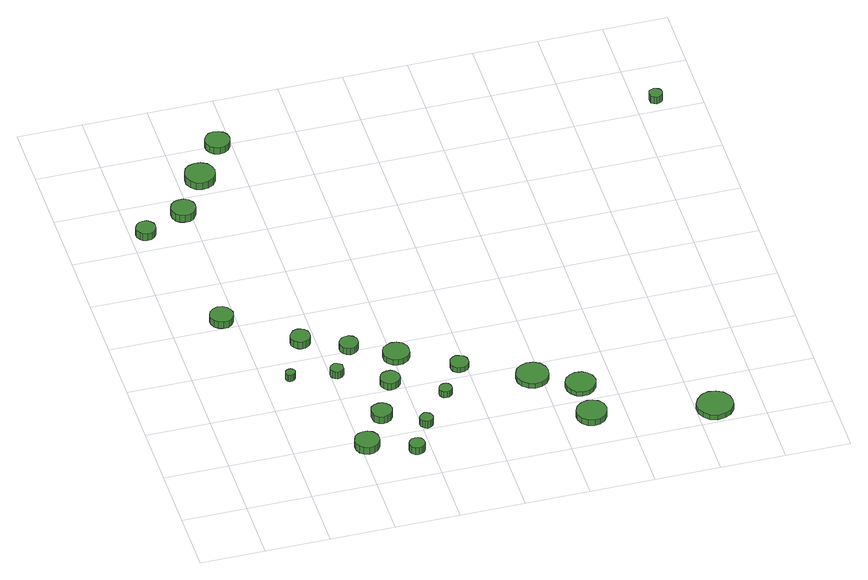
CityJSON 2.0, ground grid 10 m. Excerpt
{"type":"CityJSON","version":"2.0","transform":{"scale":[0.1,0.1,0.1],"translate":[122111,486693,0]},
"CityObjects":{
"tree1":{"type":"SolitaryVegetationObject","attributes":{"function":"something"},"geometry":[{"type":"MultiSurface","lod":"1","boundaries":[[[0,1,2,3,4,5,6,7,8,9,10,11,12,13,14]],[[15,16,17,18,19,20,21,22,23,24,25,26,27,28,29]],[[0,29,28,1]],[[1,28,27,2]],[[2,27,26,3]],[[3,26,25,4]],[[4,25,24,5]],[[5,24,23,6]],[[6,23,22,7]],[[7,22,21,8]],[[8,21,20,9]],[[9,20,19,10]],[[10,19,18,11]],[[11,18,17,12]],[[12,17,16,13]],[[13,16,15,14]],[[14,15,29,0]]]}]},
"tree2":{"type":"SolitaryVegetationObject","attributes":{"function":"something"},"geometry":[{"type":"MultiSurface","lod":"1","boundaries":[[[30,31,32,33,34,35,36,37,38,39,40,41,42,43,44]],[[45,46,47,48,49,50,51,52,53,54,55,56,57,58,59]],[[30,59,58,31]],[[31,58,57,32]],[[32,57,56,33]],[[33,56,55,34]],[[34,55,54,35]],[[35,54,53,36]],[[36,53,52,37]],[[37,52,51,38]],[[38,51,50,39]],[[39,50,49,40]],[[40,49,48,41]],[[41,48,47,42]],[[42,47,46,43]],[[43,46,45,44]],[[44,45,59,30]]]}]},
"tree3":{"type":"SolitaryVegetationObject","attributes":{"function":"something"},"geometry":[{"type":"MultiSurface","lod":"1","boundaries":[[[60,61,62,63,64,65,66,67,68,69,70,71,72,73,74]],[[75,76,77,78,79,80,81,82,83,84,85,86,87,88,89]],[[60,89,88,61]],[[61,88,87,62]],[[62,87,86,63]],[[63,86,85,64]],[[64,85,84,65]],[[65,84,83,66]],[[66,83,82,67]],[[67,82,81,68]],[[68,81,80,69]],[[69,80,79,70]],[[70,79,78,71]],[[71,78,77,72]],[[72,77,76,73]],[[73,76,75,74]],[[74,75,89,60]]]}]},
"tree4":{"type":"SolitaryVegetationObject","attributes":{"function":"something"},"geometry":[{"type":"MultiSurface","lod":"1","boundaries":[[[90,91,92,93,94,95,96,97,98,99,100,101,102,103,104]],[[105,106,107,108,109,110,111,112,113,114,115,116,117,118,119]],[[90,119,118,91]],[[91,118,117,92]],[[92,117,116,93]],[[93,116,115,94]],[[94,115,114,95]],[[95,114,113,96]],[[96,113,112,97]],[[97,112,111,98]],[[98,111,110,99]],[[99,110,109,100]],[[100,109,108,101]],[[101,108,107,102]],[[102,107,106,103]],[[103,106,105,104]],[[104,105,119,90]]]}]},
"tree5":{"type":"SolitaryVegetationObject","attributes":{"function":"something"},"geometry":[{"type":"MultiSurface","lod":"1","boundaries":[[[120,121,122,123,124,125,126,127,128,129,130,131,132,133,134]],[[135,136,137,138,139,140,141,142,143,144,145,146,147,148,149]],[[120,149,148,121]],[[121,148,147,122]],[[122,147,146,123]],[[123,146,145,124]],[[124,145,144,125]],[[125,144,143,126]],[[126,143,142,127]],[[127,142,141,128]],[[128,141,140,129]],[[129,140,139,130]],[[130,139,138,131]],[[131,138,137,132]],[[132,137,136,133]],[[133,136,135,134]],[[134,135,149,120]]]}]},
"tree6":{"type":"SolitaryVegetationObject","attributes":{"function":"something"},"geometry":[{"type":"MultiSurface","lod":"1","boundaries":[[[150,151,152,153,154,155,156,157,158,159,160,161,162,163,164]],[[165,166,167,168,169,170,171,172,173,174,175,176,177,178,179]],[[150,179,178,151]],[[151,178,177,152]],[[152,177,176,153]],[[153,176,175,154]],[[154,175,174,155]],[[155,174,173,156]],[[156,173,172,157]],[[157,172,171,158]],[[158,171,170,159]],[[159,170,169,160]],[[160,169,168,161]],[[161,168,167,162]],[[162,167,166,163]],[[163,166,165,164]],[[164,165,179,150]]]}]},
"tree7":{"type":"SolitaryVegetationObject","attributes":{"function":"something"},"geometry":[{"type":"MultiSurface","lod":"1","boundaries":[[[180,181,182,183,184,185,186,187,188,189,190,191,192,193,194]],[[195,196,197,198,199,200,201,202,203,204,205,206,207,208,209]],[[180,209,208,181]],[[181,208,207,182]],[[182,207,206,183]],[[183,206,205,184]],[[184,205,204,185]],[[185,204,203,186]],[[186,203,202,187]],[[187,202,201,188]],[[188,201,200,189]],[[189,200,199,190]],[[190,199,198,191]],[[191,198,197,192]],[[192,197,196,193]],[[193,196,195,194]],[[194,195,209,180]]]}]},
"tree8":{"type":"SolitaryVegetationObject","attributes":{"function":"something"},"geometry":[{"type":"MultiSurface","lod":"1","boundaries":[[[210,211,212,213,214,215,216,217,218,219,220,221,222,223,224]],[[225,226,227,228,229,230,231,232,233,234,235,236,237,238,239]],[[210,239,238,211]],[[211,238,237,212]],[[212,237,236,213]],[[213,236,235,214]],[[214,235,234,215]],[[215,234,233,216]],[[216,233,232,217]],[[217,232,231,218]],[[218,231,230,219]],[[219,230,229,220]],[[220,229,228,221]],[[221,228,227,222]],[[222,227,226,223]],[[223,226,225,224]],[[224,225,239,210]]]}]},
"tree9":{"type":"SolitaryVegetationObject","attributes":{"function":"something"},"geometry":[{"type":"MultiSurface","lod":"1","boundaries":[[[240,241,242,243,244,245,246,247,248,249,250,251,252,253,254]],[[255,256,257,258,259,260,261,262,263,264,265,266,267,268,269]],[[240,269,268,241]],[[241,268,267,242]],[[242,267,266,243]],[[243,266,265,244]],[[244,265,264,245]],[[245,264,263,246]],[[246,263,262,247]],[[247,262,261,248]],[[248,261,260,249]],[[249,260,259,250]],[[250,259,258,251]],[[251,258,257,252]],[[252,257,256,253]],[[253,256,255,254]],[[254,255,269,240]]]}]},
"tree10":{"type":"SolitaryVegetationObject","attributes":{"function":"something"},"geometry":[{"type":"MultiSurface","lod":"1","boundaries":[[[270,271,272,273,274,275,276,277,278,279,280,281,282,283,284]],[[285,286,287,288,289,290,291,292,293,294,295,296,297,298,299]],[[270,299,298,271]],[[271,298,297,272]],[[272,297,296,273]],[[273,296,295,274]],[[274,295,294,275]],[[275,294,293,276]],[[276,293,292,277]],[[277,292,291,278]],[[278,291,290,279]],[[279,290,289,280]],[[280,289,288,281]],[[281,288,287,282]],[[282,287,286,283]],[[283,286,285,284]],[[284,285,299,270]]]}]},
"tree11":{"type":"SolitaryVegetationObject","attributes":{"function":"something"},"geometry":[{"type":"MultiSurface","lod":"1","boundaries":[[[300,301,302,303,304,305,306,307,308,309,310,311,312,313,314]],[[315,316,317,318,319,320,321,322,323,324,325,326,327,328,329]],[[300,329,328,301]],[[301,328,327,302]],[[302,327,326,303]],[[303,326,325,304]],[[304,325,324,305]],[[305,324,323,306]],[[306,323,322,307]],[[307,322,321,308]],[[308,321,320,309]],[[309,320,319,310]],[[310,319,318,311]],[[311,318,317,312]],[[312,317,316,313]],[[313,316,315,314]],[[314,315,329,300]]]}]},
"tree12":{"type":"SolitaryVegetationObject","attributes":{"function":"something"},"geometry":[{"type":"MultiSurface","lod":"1","boundaries":[[[330,331,332,333,334,335,336,337,338,339,340,341,342,343,344]],[[345,346,347,348,349,350,351,352,353,354,355,356,357,358,359]],[[330,359,358,331]],[[331,358,357,332]],[[332,357,356,333]],[[333,356,355,334]],[[334,355,354,335]],[[335,354,353,336]],[[336,353,352,337]],[[337,352,351,338]],[[338,351,350,339]],[[339,350,349,340]],[[340,349,348,341]],[[341,348,347,342]],[[342,347,346,343]],[[343,346,345,344]],[[344,345,359,330]]]}]},
"tree13":{"type":"SolitaryVegetationObject","attributes":{"function":"something"},"geometry":[{"type":"MultiSurface","lod":"1","boundaries":[[[360,361,362,363,364,365,366,367,368,369,370,371,372,373,374]],[[375,376,377,378,379,380,381,382,383,384,385,386,387,388,389]],[[360,389,388,361]],[[361,388,387,362]],[[362,387,386,363]],[[363,386,385,364]],[[364,385,384,365]],[[365,384,383,366]],[[366,383,382,367]],[[367,382,381,368]],[[368,381,380,369]],[[369,380,379,370]],[[370,379,378,371]],[[371,378,377,372]],[[372,377,376,373]],[[373,376,375,374]],[[374,375,389,360]]]}]},
"tree14":{"type":"SolitaryVegetationObject","attributes":{"function":"something"},"geometry":[{"type":"MultiSurface","lod":"1","boundaries":[[[390,391,392,393,394,395,396,397,398,399,400,401,402,403,404]],[[405,406,407,408,409,410,411,412,413,414,415,416,417,418,419]],[[390,419,418,391]],[[391,418,417,392]],[[392,417,416,393]],[[393,416,415,394]],[[394,415,414,395]],[[395,414,413,396]],[[396,413,412,397]],[[397,412,411,398]],[[398,411,410,399]],[[399,410,409,400]],[[400,409,408,401]],[[401,408,407,402]],[[402,407,406,403]],[[403,406,405,404]],[[404,405,419,390]]]}]},
"tree15":{"type":"SolitaryVegetationObject","attributes":{"function":"something"},"geometry":[{"type":"MultiSurface","lod":"1","boundaries":[[[420,421,422,423,424,425,426,427,428,429,430,431,432,433,434]],[[435,436,437,438,439,440,441,442,443,444,445,446,447,448,449]],[[420,449,448,421]],[[421,448,447,422]],[[422,447,446,423]],[[423,446,445,424]],[[424,445,444,425]],[[425,444,443,426]],[[426,443,442,427]],[[427,442,441,428]],[[428,441,440,429]],[[429,440,439,430]],[[430,439,438,431]],[[431,438,437,432]],[[432,437,436,433]],[[433,436,435,434]],[[434,435,449,420]]]}]},
"tree16":{"type":"SolitaryVegetationObject","attributes":{"function":"something"},"geometry":[{"type":"MultiSurface","lod":"1","boundaries":[[[450,451,452,453,454,455,456,457,458,459,460,461,462,463,464]],[[465,466,467,468,469,470,471,472,473,474,475,476,477,478,479]],[[450,479,478,451]],[[451,478,477,452]],[[452,477,476,453]],[[453,476,475,454]],[[454,475,474,455]],[[455,474,473,456]],[[456,473,472,457]],[[457,472,471,458]],[[458,471,470,459]],[[459,470,469,460]],[[460,469,468,461]],[[461,468,467,462]],[[462,467,466,463]],[[463,466,465,464]],[[464,465,479,450]]]}]},
"tree17":{"type":"SolitaryVegetationObject","attributes":{"function":"something"},"geometry":[{"type":"MultiSurface","lod":"1","boundaries":[[[480,481,482,483,484,485,486,487,488,489,490,491,492,493,494]],[[495,496,497,498,499,500,501,502,503,504,505,506,507,508,509]],[[480,509,508,481]],[[481,508,507,482]],[[482,507,506,483]],[[483,506,505,484]],[[484,505,504,485]],[[485,504,503,486]],[[486,503,502,487]],[[487,502,501,488]],[[488,501,500,489]],[[489,500,499,490]],[[490,499,498,491]],[[491,498,497,492]],[[492,497,496,493]],[[493,496,495,494]],[[494,495,509,480]]]}]},
"tree18":{"type":"SolitaryVegetationObject","attributes":{"function":"something"},"geometry":[{"type":"MultiSurface","lod":"1","boundaries":[[[510,511,512,513,514,515,516,517,518,519,520,521,522,523,524]],[[525,526,527,528,529,530,531,532,533,534,535,536,537,538,539]],[[510,539,538,511]],[[511,538,537,512]],[[512,537,536,513]],[[513,536,535,514]],[[514,535,534,515]],[[515,534,533,516]],[[516,533,532,517]],[[517,532,531,518]],[[518,531,530,519]],[[519,530,529,520]],[[520,529,528,521]],[[521,528,527,522]],[[522,527,526,523]],[[523,526,525,524]],[[524,525,539,510]]]}]},
"tree19":{"type":"SolitaryVegetationObject","attributes":{"function":"something"},"geometry":[{"type":"MultiSurface","lod":"1","boundaries":[[[540,541,542,543,544,545,546,547,548,549,550,551,552,553,554]],[[555,556,557,558,559,560,561,562,563,564,565,566,567,568,569]],[[540,569,568,541]],[[541,568,567,542]],[[542,567,566,543]],[[543,566,565,544]],[[544,565,564,545]],[[545,564,563,546]],[[546,563,562,547]],[[547,562,561,548]],[[548,561,560,549]],[[549,560,559,550]],[[550,559,558,551]],[[551,558,557,552]],[[552,557,556,553]],[[553,556,555,554]],[[554,555,569,540]]]}]},
"tree20":{"type":"SolitaryVegetationObject","attributes":{"function":"something"},"geometry":[{"type":"MultiSurface","lod":"1","boundaries":[[[570,571,572,573,574,575,576,577,578,579,580,581,582,583,584]],[[585,586,587,588,589,590,591,592,593,594,595,596,597,598,599]],[[570,599,598,571]],[[571,598,597,572]],[[572,597,596,573]],[[573,596,595,574]],[[574,595,594,575]],[[575,594,593,576]],[[576,593,592,577]],[[577,592,591,578]],[[578,591,590,579]],[[579,590,589,580]],[[580,589,588,581]],[[581,588,587,582]],[[582,587,586,583]],[[583,586,585,584]],[[584,585,599,570]]]}]},
"tree21":{"type":"SolitaryVegetationObject","attributes":{"function":"something"},"geometry":[{"type":"MultiSurface","lod":"1","boundaries":[[[600,601,602,603,604,605,606,607,608,609,610,611,612,613,614]],[[615,616,617,618,619,620,621,622,623,624,625,626,627,628,629]],[[600,629,628,601]],[[601,628,627,602]],[[602,627,626,603]],[[603,626,625,604]],[[604,625,624,605]],[[605,624,623,606]],[[606,623,622,607]],[[607,622,621,608]],[[608,621,620,609]],[[609,620,619,610]],[[610,619,618,611]],[[611,618,617,612]],[[612,617,616,613]],[[613,616,615,614]],[[614,615,629,600]]]}]},
"tree22":{"type":"SolitaryVegetationObject","attributes":{"function":"something"},"geometry":[{"type":"MultiSurface","lod":"1","boundaries":[[[630,631,632,633,634,635,636,637,638,639,640,641,642,643,644]],[[645,646,647,648,649,650,651,652,653,654,655,656,657,658,659]],[[630,659,658,631]],[[631,658,657,632]],[[632,657,656,633]],[[633,656,655,634]],[[634,655,654,635]],[[635,654,653,636]],[[636,653,652,637]],[[637,652,651,638]],[[638,651,650,639]],[[639,650,649,640]],[[640,649,648,641]],[[641,648,647,642]],[[642,647,646,643]],[[643,646,645,644]],[[644,645,659,630]]]}]}
},
"vertices":[
[95,414,17],[93,421,17],[89,427,17],[83,431,17],[75,432,17],[68,429,17],[62,424,17],[59,417,17],[59,410,17],[62,403,17],[68,398,17],[75,396,17],[83,396,17],[89,400,17],[93,406,17],[93,406,5],[89,400,5],[83,396,5],[75,396,5],[68,398,5],[62,403,5],[59,410,5],[59,417,5],[62,424,5],[68,429,5],[75,432,5],[83,431,5],[89,427,5],[93,421,5],[95,414,5],
[37,632,18],[36,638,18],[32,643,18],[27,647,18],[20,647,18],[14,645,18],[10,641,18],[7,635,18],[7,629,18],[10,623,18],[14,619,18],[20,617,18],[27,618,18],[32,621,18],[36,626,18],[36,626,5],[32,621,5],[27,618,5],[20,617,5],[14,619,5],[10,623,5],[7,629,5],[7,635,5],[10,641,5],[14,645,5],[20,647,5],[27,647,5],[32,643,5],[36,638,5],[37,632,5],
[148,262,16],[147,265,16],[145,267,16],[142,269,16],[139,269,16],[136,268,16],[134,266,16],[133,263,16],[133,260,16],[134,257,16],[136,255,16],[139,254,16],[142,255,16],[145,256,16],[147,259,16],[147,259,4],[145,256,4],[142,255,4],[139,254,4],[136,255,4],[134,257,4],[133,260,4],[133,263,4],[134,266,4],[136,268,4],[139,269,4],[142,269,4],[145,267,4],[147,265,4],[148,262,4],
[227,84,16],[226,92,16],[221,99,16],[214,103,16],[206,103,16],[199,101,16],[193,96,16],[190,88,16],[190,80,16],[193,73,16],[199,68,16],[206,65,16],[214,66,16],[221,70,16],[226,77,16],[226,77,3],[221,70,3],[214,66,3],[206,65,3],[199,68,3],[193,73,3],[190,80,3],[190,88,3],[193,96,3],[199,101,3],[206,103,3],[214,103,3],[221,99,3],[226,92,3],[227,84,3],
[192,339,14],[191,346,14],[187,351,14],[182,354,14],[176,355,14],[170,353,14],[165,348,14],[162,343,14],[162,336,14],[165,330,14],[170,326,14],[176,324,14],[182,325,14],[187,328,14],[191,333,14],[191,333,1],[187,328,1],[182,325,1],[176,324,1],[170,326,1],[165,330,1],[162,336,1],[162,343,1],[165,348,1],[170,353,1],[176,355,1],[182,354,1],[187,351,1],[191,346,1],[192,339,1],
[219,254,15],[219,258,15],[216,261,15],[212,263,15],[208,264,15],[204,262,15],[201,260,15],[199,256,15],[199,251,15],[201,248,15],[204,245,15],[208,243,15],[212,244,15],[216,246,15],[219,249,15],[219,249,2],[216,246,2],[212,244,2],[208,243,2],[204,245,2],[201,248,2],[199,251,2],[199,256,2],[201,260,2],[204,262,2],[208,264,2],[212,263,2],[216,261,2],[219,258,2],[219,254,2],
[106,661,18],[105,668,18],[100,675,18],[93,679,18],[85,679,18],[78,677,18],[72,672,18],[69,664,18],[69,657,18],[72,649,18],[78,644,18],[85,642,18],[93,642,18],[100,646,18],[105,653,18],[105,653,5],[100,646,5],[93,642,5],[85,642,5],[78,644,5],[72,649,5],[69,657,5],[69,664,5],[72,672,5],[78,677,5],[85,679,5],[93,679,5],[100,675,5],[105,668,5],[106,661,5],
[264,144,15],[262,151,15],[258,156,15],[252,160,15],[246,160,15],[239,158,15],[234,154,15],[232,148,15],[232,141,15],[234,135,15],[239,130,15],[246,128,15],[252,129,15],[258,132,15],[262,138,15],[262,138,2],[258,132,2],[252,129,2],[246,128,2],[239,130,2],[234,135,2],[232,141,2],[232,148,2],[234,154,2],[239,158,2],[246,160,2],[252,160,2],[258,156,2],[262,151,2],[264,144,2],
[290,58,15],[289,63,15],[286,67,15],[282,70,15],[277,70,15],[272,69,15],[268,65,15],[266,61,15],[266,56,15],[268,51,15],[272,48,15],[277,46,15],[282,47,15],[286,49,15],[289,54,15],[289,54,2],[286,49,2],[282,47,2],[277,46,2],[272,48,2],[268,51,2],[266,56,2],[266,61,2],[268,65,2],[272,69,2],[277,70,2],[282,70,2],[286,67,2],[289,63,2],[290,58,2],
[257,307,13],[256,313,13],[252,318,13],[247,321,13],[241,321,13],[235,319,13],[231,315,13],[228,310,13],[228,304,13],[231,298,13],[235,294,13],[241,292,13],[247,293,13],[252,296,13],[256,301,13],[256,301,1],[252,296,1],[247,293,1],[241,292,1],[235,294,1],[231,298,1],[228,304,1],[228,310,1],[231,315,1],[235,319,1],[241,321,1],[247,321,1],[252,318,1],[256,313,1],[257,307,1],
[317,110,15],[316,115,15],[314,118,15],[310,120,15],[306,121,15],[302,119,15],[299,116,15],[297,113,15],[297,108,15],[299,105,15],[302,102,15],[306,100,15],[310,101,15],[314,103,15],[316,106,15],[316,106,2],[314,103,2],[310,101,2],[306,100,2],[302,102,2],[299,105,2],[297,108,2],[297,113,2],[299,116,2],[302,119,2],[306,121,2],[310,120,2],[314,118,2],[316,115,2],[317,110,2],
[295,214,13],[294,220,13],[290,226,13],[285,229,13],[278,229,13],[272,227,13],[268,223,13],[265,217,13],[265,211,13],[268,205,13],[272,201,13],[278,199,13],[285,200,13],[290,203,13],[294,208,13],[294,208,1],[290,203,1],[285,200,1],[278,199,1],[272,201,1],[268,205,1],[265,211,1],[265,217,1],[268,223,1],[272,227,1],[278,229,1],[285,229,1],[290,226,1],[294,220,1],[295,214,1],
[155,727,20],[153,736,20],[148,744,20],[139,749,20],[130,750,20],[120,747,20],[113,741,20],[109,732,20],[109,722,20],[113,713,20],[120,707,20],[130,704,20],[139,705,20],[148,710,20],[153,717,20],[153,717,7],[148,710,7],[139,705,7],[130,704,7],[120,707,7],[113,713,7],[109,722,7],[109,732,7],[113,741,7],[120,747,7],[130,750,7],[139,749,7],[148,744,7],[153,736,7],[155,727,7],
[325,271,11],[324,279,11],[319,286,11],[311,290,11],[303,291,11],[295,288,11],[288,283,11],[285,275,11],[285,266,11],[288,259,11],[295,253,11],[303,250,11],[311,251,11],[319,255,11],[324,262,11],[324,262,1],[319,255,1],[311,251,1],[303,250,1],[295,253,1],[288,259,1],[285,266,1],[285,275,1],[288,283,1],[295,288,1],[303,291,1],[311,290,1],[319,286,1],[324,279,1],[325,271,1],
[363,170,12],[362,174,12],[360,178,12],[356,180,12],[352,180,12],[348,179,12],[345,176,12],[343,172,12],[343,168,12],[345,164,12],[348,161,12],[352,160,12],[356,161,12],[360,163,12],[362,166,12],[362,166,1],[360,163,1],[356,161,1],[352,160,1],[348,161,1],[345,164,1],[343,168,1],[343,172,1],[345,176,1],[348,179,1],[352,180,1],[356,180,1],[360,178,1],[362,174,1],[363,170,1],
[196,791,21],[194,799,21],[190,805,21],[183,809,21],[175,810,21],[167,808,21],[161,802,21],[158,795,21],[158,787,21],[161,780,21],[167,775,21],[175,772,21],[183,773,21],[190,777,21],[194,783,21],[194,783,9],[190,777,9],[183,773,9],[175,772,9],[167,775,9],[161,780,9],[158,787,9],[158,795,9],[161,802,9],[167,808,9],[175,810,9],[183,809,9],[190,805,9],[194,799,9],[196,791,9],
[403,223,10],[402,229,10],[399,234,10],[393,237,10],[387,238,10],[382,236,10],[377,232,10],[375,226,10],[375,220,10],[377,215,10],[382,211,10],[387,209,10],[393,210,10],[399,213,10],[402,218,10],[402,218,1],[399,213,1],[393,210,1],[387,209,1],[382,211,1],[377,215,1],[375,220,1],[375,226,1],[377,232,1],[382,236,1],[387,238,1],[393,237,1],[399,234,1],[402,229,1],[403,223,1],
[511,169,10],[509,179,10],[503,188,10],[494,193,10],[483,194,10],[474,191,10],[466,184,10],[462,175,10],[462,164,10],[466,155,10],[474,148,10],[483,145,10],[494,146,10],[503,151,10],[509,159,10],[509,159,1],[503,151,1],[494,146,1],[483,145,1],[474,148,1],[466,155,1],[462,164,1],[462,175,1],[466,184,1],[474,191,1],[483,194,1],[494,193,1],[503,188,1],[509,179,1],[511,169,1],
[571,64,11],[569,74,11],[563,82,11],[555,86,11],[546,87,11],[536,84,11],[529,78,11],[525,69,11],[525,60,11],[529,51,11],[536,44,11],[546,41,11],[555,42,11],[563,47,11],[569,55,11],[569,55,0],[563,47,0],[555,42,0],[546,41,0],[536,44,0],[529,51,0],[525,60,0],[525,69,0],[529,78,0],[536,84,0],[546,87,0],[555,86,0],[563,82,0],[569,74,0],[571,64,0],
[573,132,9],[571,142,9],[565,149,9],[557,154,9],[547,155,9],[538,152,9],[531,146,9],[527,137,9],[527,127,9],[531,119,9],[538,112,9],[547,109,9],[557,110,9],[565,115,9],[571,123,9],[571,123,1],[565,115,1],[557,110,1],[547,109,1],[538,112,1],[531,119,1],[527,127,1],[527,137,1],[531,146,1],[538,152,1],[547,155,1],[557,154,1],[565,149,1],[571,142,1],[573,132,1],
[756,32,9],[754,43,9],[747,53,9],[737,58,9],[725,60,9],[714,56,9],[706,48,9],[701,38,9],[701,26,9],[706,16,9],[714,8,9],[725,4,9],[737,6,9],[747,11,9],[754,21,9],[754,21,0],[747,11,0],[737,6,0],[725,4,0],[714,8,0],[706,16,0],[701,26,0],[701,38,0],[706,48,0],[714,56,0],[725,60,0],[737,58,0],[747,53,0],[754,43,0],[756,32,0],
[839,715,24],[838,719,24],[836,722,24],[832,724,24],[828,725,24],[824,724,24],[820,721,24],[819,717,24],[819,712,24],[820,708,24],[824,706,24],[828,704,24],[832,705,24],[836,707,24],[838,710,24],[838,710,11],[836,707,11],[832,705,11],[828,704,11],[824,706,11],[820,708,11],[819,712,11],[819,717,11],[820,721,11],[824,724,11],[828,725,11],[832,724,11],[836,722,11],[838,719,11],[839,715,11]
]}
